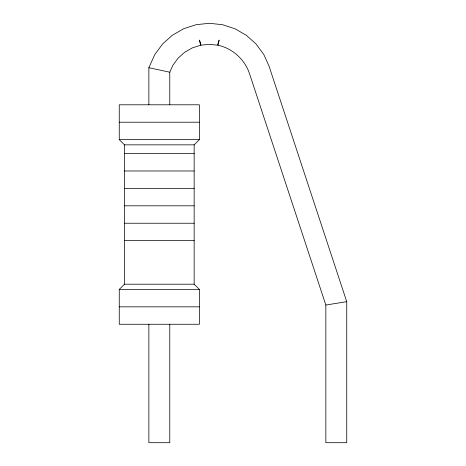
<?xml version="1.0" encoding="UTF-8"?>
<svg xmlns="http://www.w3.org/2000/svg" width="466" height="466" viewBox="0 0 466 466"><rect width="100%" height="100%" fill="white"/><g stroke="black" fill="none" stroke-linecap="round" stroke-linejoin="round"><path stroke-width="0.7" d="M169.775 104.792L169.775 72.201L172.903 65.246L178.088 58.163L184.623 52.309L192.231 47.934L200.578 45.231L209.31 44.317L218.036 45.231L219.125 40.088L217.628 44.724M148.87 104.792L148.87 67.71L154.741 54.668L162.512 44.054L172.309 35.276L183.715 28.723L196.227 24.669L209.31 23.3L222.393 24.669L234.905 28.723L246.31 35.276L256.108 44.054L263.878 54.668L269.051 66.16L346.739 301.677L346.739 442.7L325.839 442.7L325.839 305.038L249.543 73.75C244.831 59.578 232.662 48.412 218.036 45.231M194.159 144.85L199.384 139.625L199.384 104.792L119.261 104.792L119.261 139.625L124.486 144.85L124.486 284.196L119.261 289.421L119.261 324.26L199.384 324.26L199.384 289.421L194.159 284.196L194.159 144.85L124.486 144.85M325.839 305.038L346.739 301.677M119.261 122.209L199.384 122.209M119.261 139.625L199.384 139.625M124.486 153.564L194.159 153.564M124.486 170.981L194.159 170.981M124.486 188.398L194.159 188.398M124.486 205.815L194.159 205.815M124.486 223.231L194.159 223.231M124.486 240.654L194.159 240.654M124.486 284.196L194.159 284.196M119.261 289.421L199.384 289.421M119.261 306.838L199.384 306.838M148.87 67.71L169.775 72.201M200.992 44.724L199.489 40.093L200.578 45.231M169.775 324.26L169.775 442.7L148.87 442.7L148.87 324.26"/></g></svg>
